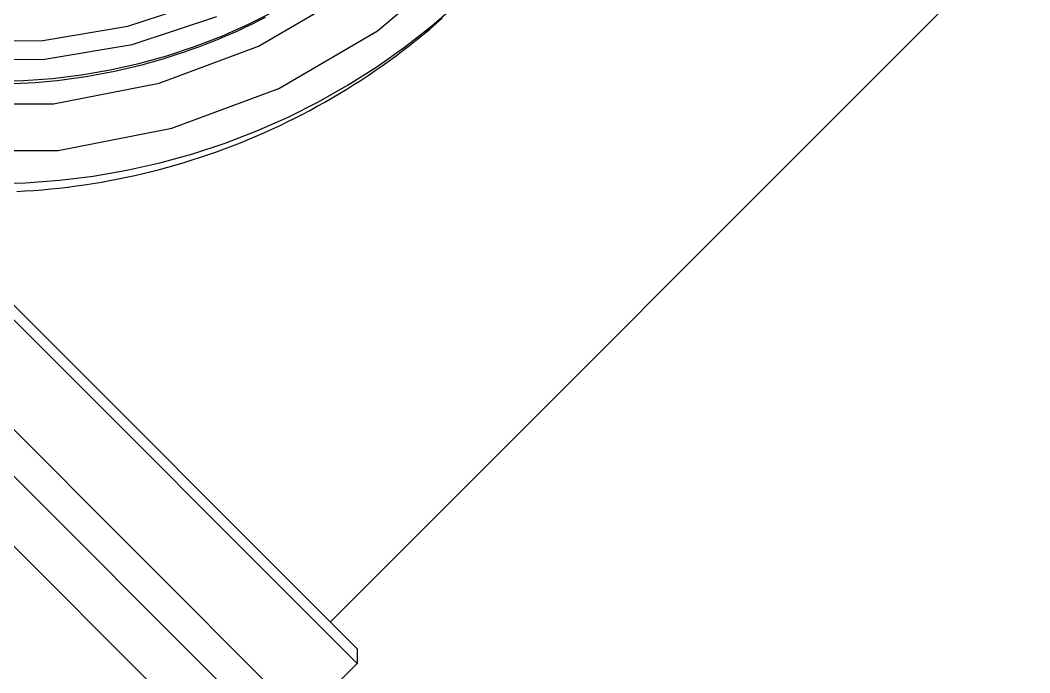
# Model space of a CAD drawing. Header units: millimetres. Extents: x -1292 to 2253, y 326 to 453.
# Drawn here: x 2097.85336 to 2097.90266, y 347.91344 to 347.94528 of the extents above; entities that cross this region are included whole.
import ezdxf

# ---------------------------------------------------------------- set-up
doc = ezdxf.new("R2010")
doc.units = ezdxf.units.MM
doc.header["$LTSCALE"] = 0.5
doc.layers.add('Esgoto', color=5, linetype='ByLayer')

msp = doc.modelspace()

# ---------------------------------------------------------------- linework, layer by layer
at = {"layer": 'Esgoto', "color": 2}
for p, q in [((2097.869803, 347.913895), (2097.794637, 347.98906)), ((2097.869803, 347.914602), (2097.795344, 347.98906)), ((2097.868213, 347.907855), (2097.788597, 347.987471)), ((2097.867816, 347.904837), (2097.785579, 347.987074)), ((2097.867127, 347.911219), (2097.791961, 347.986385)), ((2097.868494, 347.91591), (2097.902655, 347.950071)), ((2097.870796, 347.944758), (2097.875061, 347.948348)), ((2097.865001, 347.944019), (2097.869478, 347.946629)), ((2097.85861, 347.944981), (2097.862598, 347.946305)), ((2097.87344, 347.944987), (2097.874699, 347.946073)), ((2097.864502, 347.945079), (2097.865775, 347.945719)), ((2097.858829, 347.944095), (2097.862952, 347.945464)), ((2097.8632, 347.944502), (2097.864502, 347.945079)), ((2097.864372, 347.94495), (2097.864693, 347.945104)), ((2097.864693, 347.945104), (2097.865013, 347.945262)), ((2097.865013, 347.945262), (2097.86533, 347.945424)), ((2097.87334, 347.944832), (2097.873656, 347.945102)), ((2097.873656, 347.945102), (2097.873969, 347.945375)), ((2097.854464, 347.944288), (2097.85861, 347.944981)), ((2097.863398, 347.944511), (2097.863725, 347.944654)), ((2097.863725, 347.944654), (2097.864049, 347.9448)), ((2097.864049, 347.9448), (2097.864372, 347.94495)), ((2097.86598, 347.941951), (2097.870796, 347.944758)), ((2097.87213, 347.943964), (2097.87344, 347.944987)), ((2097.872697, 347.944305), (2097.87302, 347.944567)), ((2097.87302, 347.944567), (2097.87334, 347.944832)), ((2097.850262, 347.944244), (2097.854464, 347.944288)), ((2097.854544, 347.943379), (2097.858829, 347.944095)), ((2097.86187, 347.94399), (2097.8632, 347.944502)), ((2097.862075, 347.943983), (2097.862408, 347.944109)), ((2097.862408, 347.944109), (2097.86274, 347.944239)), ((2097.86274, 347.944239), (2097.86307, 347.944373)), ((2097.86307, 347.944373), (2097.863398, 347.944511)), ((2097.872042, 347.943794), (2097.872371, 347.944047)), ((2097.872371, 347.944047), (2097.872697, 347.944305)), ((2097.860144, 347.942212), (2097.865001, 347.944019)), ((2097.860517, 347.943543), (2097.86187, 347.94399)), ((2097.860728, 347.94352), (2097.861067, 347.94363)), ((2097.861067, 347.94363), (2097.861404, 347.943743)), ((2097.861404, 347.943743), (2097.86174, 347.943861)), ((2097.86174, 347.943861), (2097.862075, 347.943983)), ((2097.87077, 347.943007), (2097.87213, 347.943964)), ((2097.871709, 347.943544), (2097.872042, 347.943794)), ((2097.850201, 347.943333), (2097.854544, 347.943379)), ((2097.857754, 347.942852), (2097.859144, 347.943164)), ((2097.859014, 347.943036), (2097.859359, 347.943124)), ((2097.859144, 347.943164), (2097.860517, 347.943543)), ((2097.859359, 347.943124), (2097.859703, 347.943217)), ((2097.859703, 347.943217), (2097.860046, 347.943314)), ((2097.860046, 347.943314), (2097.860388, 347.943415)), ((2097.860388, 347.943415), (2097.860728, 347.94352)), ((2097.871036, 347.943057), (2097.871374, 347.943299)), ((2097.871374, 347.943299), (2097.871709, 347.943544)), ((2097.854935, 347.942435), (2097.85635, 347.942609)), ((2097.85635, 347.942609), (2097.857754, 347.942852)), ((2097.856572, 347.942535), (2097.856923, 347.942594)), ((2097.856923, 347.942594), (2097.857274, 347.942657)), ((2097.857274, 347.942657), (2097.857624, 347.942724)), ((2097.857624, 347.942724), (2097.857973, 347.942796)), ((2097.857973, 347.942796), (2097.858321, 347.942871)), ((2097.858321, 347.942871), (2097.858668, 347.942951)), ((2097.858668, 347.942951), (2097.859014, 347.943036)), ((2097.869366, 347.942118), (2097.87077, 347.943007)), ((2097.870003, 347.942358), (2097.87035, 347.942587)), ((2097.87035, 347.942587), (2097.870694, 347.94282)), ((2097.870694, 347.94282), (2097.871036, 347.943057)), ((2097.852089, 347.942297), (2097.853514, 347.942331)), ((2097.853028, 347.942188), (2097.853384, 347.942203)), ((2097.853384, 347.942203), (2097.85374, 347.942223)), ((2097.853514, 347.942331), (2097.854935, 347.942435)), ((2097.85374, 347.942223), (2097.854096, 347.942247)), ((2097.854096, 347.942247), (2097.854451, 347.942275)), ((2097.854451, 347.942275), (2097.854806, 347.942308)), ((2097.854806, 347.942308), (2097.85516, 347.942344)), ((2097.854983, 347.941196), (2097.860144, 347.942212)), ((2097.85516, 347.942344), (2097.855514, 347.942386)), ((2097.855514, 347.942386), (2097.855867, 347.942431)), ((2097.855867, 347.942431), (2097.85622, 347.942481)), ((2097.85622, 347.942481), (2097.856572, 347.942535)), ((2097.867919, 347.941299), (2097.869366, 347.942118)), ((2097.869301, 347.941914), (2097.869653, 347.942134)), ((2097.869653, 347.942134), (2097.870003, 347.942358)), ((2097.860766, 347.940011), (2097.86598, 347.941951)), ((2097.868588, 347.941487), (2097.868946, 347.941698)), ((2097.868946, 347.941698), (2097.869301, 347.941914)), ((2097.849868, 347.941196), (2097.854983, 347.941196)), ((2097.866434, 347.940552), (2097.867919, 347.941299)), ((2097.867864, 347.941077), (2097.868227, 347.94128)), ((2097.868227, 347.94128), (2097.868588, 347.941487)), ((2097.866761, 347.940496), (2097.867131, 347.940685)), ((2097.867131, 347.940685), (2097.867499, 347.940879)), ((2097.867499, 347.940879), (2097.867864, 347.941077)), ((2097.864914, 347.939879), (2097.866434, 347.940552)), ((2097.865637, 347.939957), (2097.866014, 347.940132)), ((2097.866014, 347.940132), (2097.866388, 347.940312)), ((2097.866388, 347.940312), (2097.866761, 347.940496)), ((2097.855206, 347.938916), (2097.860766, 347.940011)), ((2097.863362, 347.939281), (2097.864914, 347.939879)), ((2097.864494, 347.939459), (2097.864877, 347.93962)), ((2097.864877, 347.93962), (2097.865258, 347.939786)), ((2097.865258, 347.939786), (2097.865637, 347.939957)), ((2097.861783, 347.93876), (2097.863362, 347.939281)), ((2097.863333, 347.939003), (2097.863722, 347.93915)), ((2097.863722, 347.93915), (2097.864109, 347.939302)), ((2097.864109, 347.939302), (2097.864494, 347.939459)), ((2097.849686, 347.938916), (2097.855206, 347.938916)), ((2097.860181, 347.938317), (2097.861783, 347.93876)), ((2097.862156, 347.938591), (2097.86255, 347.938723)), ((2097.86255, 347.938723), (2097.862942, 347.938861)), ((2097.862942, 347.938861), (2097.863333, 347.939003)), ((2097.858558, 347.937954), (2097.860181, 347.938317)), ((2097.860565, 347.938109), (2097.860965, 347.938222)), ((2097.860965, 347.938222), (2097.861363, 347.93834)), ((2097.861363, 347.93834), (2097.86176, 347.938463)), ((2097.86176, 347.938463), (2097.862156, 347.938591)), ((2097.855269, 347.937467), (2097.85692, 347.93767)), ((2097.85692, 347.93767), (2097.858558, 347.937954)), ((2097.858545, 347.937617), (2097.858952, 347.937705)), ((2097.858952, 347.937705), (2097.859357, 347.937799)), ((2097.859357, 347.937799), (2097.859761, 347.937897)), ((2097.859761, 347.937897), (2097.860163, 347.938)), ((2097.860163, 347.938), (2097.860565, 347.938109)), ((2097.851948, 347.937306), (2097.853611, 347.937346)), ((2097.853611, 347.937346), (2097.855269, 347.937467)), ((2097.855676, 347.937139), (2097.856088, 347.937192)), ((2097.856088, 347.937192), (2097.8565, 347.93725)), ((2097.8565, 347.93725), (2097.856911, 347.937313)), ((2097.856911, 347.937313), (2097.857321, 347.937382)), ((2097.857321, 347.937382), (2097.85773, 347.937455)), ((2097.85773, 347.937455), (2097.858138, 347.937534)), ((2097.858138, 347.937534), (2097.858545, 347.937617)), ((2097.85319, 347.936926), (2097.853606, 347.936948)), ((2097.853606, 347.936948), (2097.854021, 347.936976)), ((2097.854021, 347.936976), (2097.854435, 347.937009)), ((2097.854435, 347.937009), (2097.854849, 347.937047)), ((2097.854849, 347.937047), (2097.855263, 347.93709)), ((2097.855263, 347.93709), (2097.855676, 347.937139)), ((2097.869803, 347.914602), (2097.869803, 347.913895)), ((2097.869803, 347.913895), (2097.867127, 347.911219))]:
    msp.add_line(p, q, dxfattribs=at)

doc.saveas('drawing.dxf')
